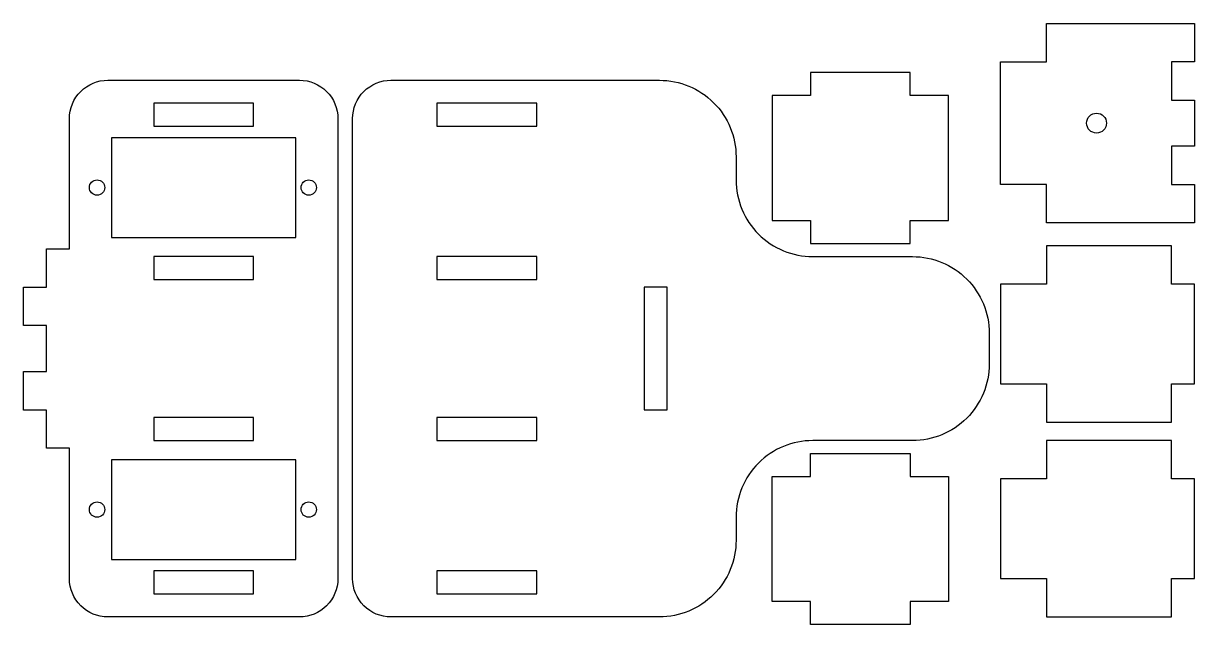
# Model space of a CAD drawing. Header units: millimetres. Extents: x 30 to 183, y -1 to 78.
import ezdxf

# ---------------------------------------------------------------- set-up
doc = ezdxf.new("R2010")
doc.units = ezdxf.units.MM
doc.header["$MEASUREMENT"] = 0

msp = doc.modelspace()

# ---------------------------------------------------------------- linework, layer by layer
for points in [[(163.26, 51.61), (163.26, 56.61), (157.26, 56.61), (157.26, 72.61), (163.26, 72.61), (163.26, 77.61), (182.56, 77.61), (182.56, 72.61), (179.56, 72.61), (179.56, 67.61), (182.56, 67.61), (182.56, 61.61), (179.56, 61.61), (179.56, 56.61), (182.56, 56.61), (182.56, 51.61)], [(132.47, 68.2), (127.47, 68.2), (127.47, 51.9), (132.47, 51.9), (132.47, 48.9), (145.47, 48.9), (145.47, 51.9), (150.47, 51.9), (150.47, 68.2), (145.47, 68.2), (145.47, 71.2), (132.47, 71.2)], [(46.86, 67.2), (46.86, 64.2), (59.86, 64.2), (59.86, 67.2)], [(96.78, 64.2), (96.78, 67.2), (83.78, 67.2), (83.78, 64.2)], [(65.36, 49.7), (65.36, 62.7), (41.36, 62.7), (41.36, 49.7)], [(179.56, 43.62), (179.56, 48.62), (163.26, 48.62), (163.26, 43.62), (157.26, 43.62), (157.26, 30.62), (163.26, 30.62), (163.26, 25.62), (179.56, 25.62), (179.56, 30.62), (182.56, 30.62), (182.56, 43.62)], [(46.86, 47.2), (46.86, 44.2), (59.86, 44.2), (59.86, 47.2)], [(83.78, 44.2), (96.78, 44.2), (96.78, 47.2), (83.78, 47.2)], [(113.78, 43.2), (110.78, 43.2), (110.78, 27.2), (113.78, 27.2)], [(46.86, 26.2), (46.86, 23.2), (59.86, 23.2), (59.86, 26.2)], [(96.78, 23.2), (96.78, 26.2), (83.78, 26.2), (83.78, 23.2)], [(179.56, 18.2), (179.56, 23.2), (163.26, 23.2), (163.26, 18.2), (157.26, 18.2), (157.26, 5.2), (163.26, 5.2), (163.26, 0.2), (179.56, 0.2), (179.56, 5.2), (182.56, 5.2), (182.56, 18.2)], [(132.47, 2.2), (127.47, 2.2), (127.47, 18.5), (132.47, 18.5), (132.47, 21.5), (145.47, 21.5), (145.47, 18.5), (150.47, 18.5), (150.47, 2.2), (145.47, 2.2), (145.47, -0.8), (132.47, -0.8)], [(65.36, 7.7), (65.36, 20.7), (41.36, 20.7), (41.36, 7.7)], [(46.86, 6.2), (46.86, 3.2), (59.86, 3.2), (59.86, 6.2)], [(96.78, 6.2), (83.78, 6.2), (83.78, 3.2), (96.78, 3.2)]]:
    msp.add_lwpolyline(points, close=True)
for points in [[(70.86, 5.2, -0.414214), (65.86, 0.2), (40.86, 0.2, -0.414214), (35.86, 5.2), (35.86, 22.2), (32.86, 22.2), (32.86, 27.16), (29.86, 27.16), (29.86, 32.2), (32.86, 32.2), (32.86, 38.2), (29.86, 38.2), (29.86, 43.2), (32.86, 43.2), (32.86, 48.2), (35.86, 48.2), (35.86, 65.2, -0.414214), (40.86, 70.2), (65.86, 70.2, -0.414214), (70.86, 65.2)], [(72.78, 65.2, -0.414214), (77.78, 70.2), (112.78, 70.2, -0.414214), (122.78, 60.2), (122.78, 57.2, 0.414214), (132.78, 47.2), (145.78, 47.2, -0.414214), (155.78, 37.2), (155.78, 33.2, -0.414214), (145.78, 23.2), (132.78, 23.2, 0.414214), (122.78, 13.2), (122.78, 10.2, -0.414214), (112.78, 0.2), (77.78, 0.2, -0.414214), (72.78, 5.2)]]:
    msp.add_lwpolyline(points, format="xyb", close=True)
for centre, radius in [((169.78, 64.61), 1.3), ((39.46, 56.2), 1), ((67.06, 56.2), 1), ((39.46, 14.2), 1), ((67.06, 14.2), 1)]:
    msp.add_circle(centre, radius)

doc.saveas('drawing.dxf')
